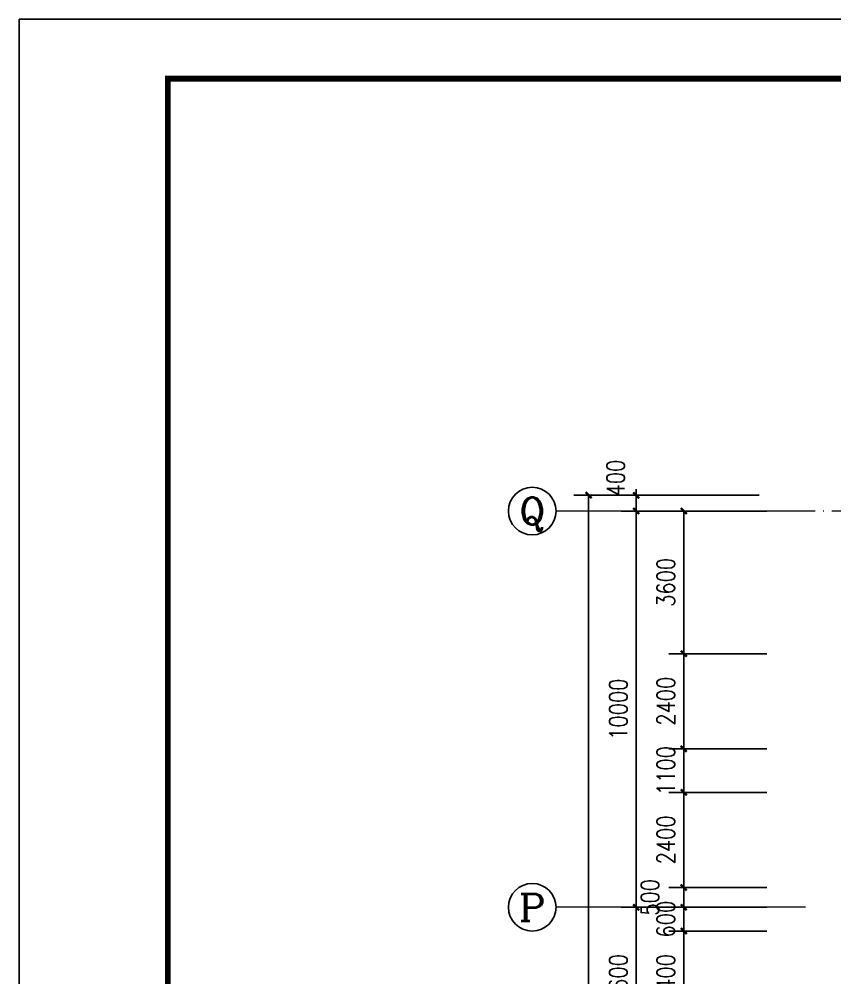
# Model space of a CAD drawing. Extents: x 1417642 to 3570900, y 124798 to 1191112.
# Drawn here: x 1417642 to 1438217, y 737352 to 761548 of the extents above; entities that cross this region are included whole.
import ezdxf
from ezdxf.enums import TextEntityAlignment as Align

# ---------------------------------------------------------------- set-up
doc = ezdxf.new("R2010")
doc.units = 0
doc.header["$LTSCALE"] = 1000
doc.header["$MEASUREMENT"] = 0
doc.linetypes.add('DOTE', pattern=[2.42, 2, -0.2, 0.02, -0.2])
doc.layers.get('0').update_dxf_attribs({"linetype": 'CONTINUOUS'})
doc.layers.get('Defpoints').update_dxf_attribs({"linetype": 'CONTINUOUS'})
for name, color, linetype in [('AXIS', 3, 'CONTINUOUS'), ('AXIS_TEXT', 7, 'CONTINUOUS'), ('DOTE', 1, 'DOTE'), ('PUB_DIM', 3, 'CONTINUOUS'), ('PUB_TITLE', 4, 'CONTINUOUS')]:
    doc.layers.add(name, color=color, linetype=linetype)
doc.styles.add('_TCH_AXIS', font='COMPLEX', dxfattribs={"bigfont": 'GBCBIG'})
doc.styles.add('DIM_FONT', font='SIMPLEX.shx', dxfattribs={"width": 0.8})
doc.dimstyles.new('DIMN150', dxfattribs={"dimscale": 1.5, "dimtxt": 300, "dimasz": 100, "dimexe": 250, "dimexo": 300, "dimgap": 150, "dimtad": 1, "dimdec": 0, "dimzin": 0, "dimdsep": 46, "dimtxsty": 'DIM_FONT', "dimblk": 'ARCHTICK', "dimcen": 0.09, "dimdle": 1.5, "dimclrt": 7, "dimazin": 2, "dimtfac": 1, "dimtdec": 0, "dimtix": 1, "dimtmove": 2, "dimatfit": 3, "dimldrblk": 'ARCHTICK', "dimfxl": 1, "dimtolj": 1, "dimtzin": 0, "dimarcsym": 0})

# ---------------------------------------------------------------- blocks, each defined once
blk = doc.blocks.new('_ArchTick')
at = {"color": 0, "linetype": 'ByBlock', "const_width": 0.4}
blk.add_lwpolyline([(-0.5, -0.5), (0.5, 0.5)], dxfattribs=at)
blk = doc.blocks.new('*D3820')
at = {"layer": 'Defpoints', "color": 0}
for p in [(1434406, 749133), (1436955, 749133), (1436955, 745533)]:
    blk.add_point(p, dxfattribs=at)
at = {"layer": 'PUB_DIM', "color": 0, "lineweight": -2}
for p, q in [((1436505, 749133), (1434031, 749133)), ((1434406, 745531), (1434406, 749135)), ((1436505, 745533), (1434031, 745533))]:
    blk.add_line(p, q, dxfattribs=at)
at = {"layer": 'PUB_DIM', "color": 0, "lineweight": -2, "xscale": 150, "yscale": 150, "zscale": 150}
for p, rotation in [((1434406, 749133), 90), ((1434406, 745533), 270)]:
    blk.add_blockref('_ArchTick', p, dxfattribs=dict(at, rotation=rotation))
at = {"layer": 'PUB_DIM', "color": 7, "insert": (1433956, 747333), "char_height": 450, "attachment_point": 5, "rotation": 90, "style": 'DIM_FONT'}
blk.add_mtext('\\A1;3600', dxfattribs=at)
blk = doc.blocks.new('*D3821')
at = {"layer": 'Defpoints', "color": 0}
for p in [(1434406, 745533), (1436955, 745533), (1436955, 743133)]:
    blk.add_point(p, dxfattribs=at)
at = {"layer": 'PUB_DIM', "color": 0, "lineweight": -2}
for p, q in [((1436505, 745533), (1434031, 745533)), ((1434406, 743131), (1434406, 745535)), ((1436505, 743133), (1434031, 743133))]:
    blk.add_line(p, q, dxfattribs=at)
at = {"layer": 'PUB_DIM', "color": 0, "lineweight": -2, "xscale": 150, "yscale": 150, "zscale": 150}
for p, rotation in [((1434406, 745533), 90), ((1434406, 743133), 270)]:
    blk.add_blockref('_ArchTick', p, dxfattribs=dict(at, rotation=rotation))
at = {"layer": 'PUB_DIM', "color": 7, "insert": (1433956, 744333), "char_height": 450, "attachment_point": 5, "rotation": 90, "style": 'DIM_FONT'}
blk.add_mtext('\\A1;2400', dxfattribs=at)
blk = doc.blocks.new('*D3822')
at = {"layer": 'Defpoints', "color": 0}
for p in [(1434406, 743133), (1436955, 743133), (1436955, 742033)]:
    blk.add_point(p, dxfattribs=at)
at = {"layer": 'PUB_DIM', "color": 0, "lineweight": -2}
for p, q in [((1436505, 743133), (1434031, 743133)), ((1434406, 743133), (1434406, 743283)), ((1434406, 742033), (1434406, 743133)), ((1436505, 742033), (1434031, 742033)), ((1434406, 742033), (1434406, 741883))]:
    blk.add_line(p, q, dxfattribs=at)
at = {"layer": 'PUB_DIM', "color": 0, "lineweight": -2, "xscale": 150, "yscale": 150, "zscale": 150}
for p, rotation in [((1434406, 743133), 270), ((1434406, 742033), 90)]:
    blk.add_blockref('_ArchTick', p, dxfattribs=dict(at, rotation=rotation))
at = {"layer": 'PUB_DIM', "color": 7, "insert": (1433956, 742583), "char_height": 450, "attachment_point": 5, "rotation": 90, "style": 'DIM_FONT'}
blk.add_mtext('\\A1;1100', dxfattribs=at)
blk = doc.blocks.new('*D3823')
at = {"layer": 'Defpoints', "color": 0}
for p in [(1434406, 742033), (1436955, 742033), (1436955, 739633)]:
    blk.add_point(p, dxfattribs=at)
at = {"layer": 'PUB_DIM', "color": 0, "lineweight": -2}
for p, q in [((1436505, 742033), (1434031, 742033)), ((1434406, 739631), (1434406, 742035)), ((1436505, 739633), (1434031, 739633))]:
    blk.add_line(p, q, dxfattribs=at)
at = {"layer": 'PUB_DIM', "color": 0, "lineweight": -2, "xscale": 150, "yscale": 150, "zscale": 150}
for p, rotation in [((1434406, 742033), 90), ((1434406, 739633), 270)]:
    blk.add_blockref('_ArchTick', p, dxfattribs=dict(at, rotation=rotation))
at = {"layer": 'PUB_DIM', "color": 7, "insert": (1433956, 740833), "char_height": 450, "attachment_point": 5, "rotation": 90, "style": 'DIM_FONT'}
blk.add_mtext('\\A1;2400', dxfattribs=at)
blk = doc.blocks.new('*D3824')
at = {"layer": 'Defpoints', "color": 0}
for p in [(1434406, 739633), (1436955, 739633), (1436955, 739133)]:
    blk.add_point(p, dxfattribs=at)
at = {"layer": 'PUB_DIM', "color": 0, "lineweight": -2}
for p, q in [((1436505, 739633), (1434031, 739633)), ((1434406, 739131), (1434406, 739635)), ((1436505, 739133), (1434031, 739133))]:
    blk.add_line(p, q, dxfattribs=at)
at = {"layer": 'PUB_DIM', "color": 0, "lineweight": -2, "xscale": 150, "yscale": 150, "zscale": 150}
for p, rotation in [((1434406, 739633), 90), ((1434406, 739133), 270)]:
    blk.add_blockref('_ArchTick', p, dxfattribs=dict(at, rotation=rotation))
at = {"layer": 'PUB_DIM', "color": 7, "insert": (1433555, 739383), "char_height": 450, "attachment_point": 5, "rotation": 90, "style": 'DIM_FONT'}
blk.add_mtext('\\A1;500', dxfattribs=at)
blk = doc.blocks.new('*D3825')
at = {"layer": 'Defpoints', "color": 0}
for p in [(1434406, 739133), (1436955, 739133), (1436955, 738533)]:
    blk.add_point(p, dxfattribs=at)
at = {"layer": 'PUB_DIM', "color": 0, "lineweight": -2}
for p, q in [((1434406, 739133), (1434406, 739283)), ((1436505, 739133), (1434031, 739133)), ((1434406, 738533), (1434406, 739133)), ((1436505, 738533), (1434031, 738533)), ((1434406, 738533), (1434406, 738383))]:
    blk.add_line(p, q, dxfattribs=at)
at = {"layer": 'PUB_DIM', "color": 0, "lineweight": -2, "xscale": 150, "yscale": 150, "zscale": 150}
for p, rotation in [((1434406, 739133), 270), ((1434406, 738533), 90)]:
    blk.add_blockref('_ArchTick', p, dxfattribs=dict(at, rotation=rotation))
at = {"layer": 'PUB_DIM', "color": 7, "insert": (1433956, 738833), "char_height": 450, "attachment_point": 5, "rotation": 90, "style": 'DIM_FONT'}
blk.add_mtext('\\A1;600', dxfattribs=at)
blk = doc.blocks.new('*D3826')
at = {"layer": 'Defpoints', "color": 0}
for p in [(1434406, 738533), (1436955, 738533), (1436955, 736133)]:
    blk.add_point(p, dxfattribs=at)
at = {"layer": 'PUB_DIM', "color": 0, "lineweight": -2}
for p, q in [((1436505, 738533), (1434031, 738533)), ((1434406, 736131), (1434406, 738535)), ((1436505, 736133), (1434031, 736133))]:
    blk.add_line(p, q, dxfattribs=at)
at = {"layer": 'PUB_DIM', "color": 0, "lineweight": -2, "xscale": 150, "yscale": 150, "zscale": 150}
for p, rotation in [((1434406, 738533), 90), ((1434406, 736133), 270)]:
    blk.add_blockref('_ArchTick', p, dxfattribs=dict(at, rotation=rotation))
at = {"layer": 'PUB_DIM', "color": 7, "insert": (1433956, 737333), "char_height": 450, "attachment_point": 5, "rotation": 90, "style": 'DIM_FONT'}
blk.add_mtext('\\A1;2400', dxfattribs=at)
blk = doc.blocks.new('*D4016')
at = {"layer": 'Defpoints', "color": 0}
for p in [(1432006, 749533), (1436276, 749533), (1436276, 648533)]:
    blk.add_point(p, dxfattribs=at)
at = {"layer": 'PUB_DIM', "color": 0, "lineweight": -2}
for p, q in [((1435826, 749533), (1431631, 749533)), ((1432006, 648531), (1432006, 749535)), ((1435826, 648533), (1431631, 648533))]:
    blk.add_line(p, q, dxfattribs=at)
at = {"layer": 'PUB_DIM', "color": 0, "lineweight": -2, "xscale": 150, "yscale": 150, "zscale": 150}
for p, rotation in [((1432006, 749533), 90), ((1432006, 648533), 270)]:
    blk.add_blockref('_ArchTick', p, dxfattribs=dict(at, rotation=rotation))
at = {"layer": 'PUB_DIM', "color": 7, "insert": (1431556, 699033), "char_height": 450, "attachment_point": 5, "rotation": 90, "style": 'DIM_FONT'}
blk.add_mtext('\\A1;101000', dxfattribs=at)
blk = doc.blocks.new('*D4040')
at = {"layer": 'AXIS', "color": 0, "lineweight": -2}
for p, q in [((1433206, 749533), (1433206, 749683)), ((1436307, 749533), (1432831, 749533)), ((1433206, 749133), (1433206, 749533)), ((1436307, 749133), (1432831, 749133)), ((1433206, 749133), (1433206, 748983))]:
    blk.add_line(p, q, dxfattribs=at)
at = {"layer": 'Defpoints', "color": 0}
for p in [(1433206, 749533), (1436757, 749533), (1436757, 749133)]:
    blk.add_point(p, dxfattribs=at)
at = {"layer": 'AXIS', "color": 0, "lineweight": -2, "xscale": 150, "yscale": 150, "zscale": 150}
for p, rotation in [((1433206, 749533), 270), ((1433206, 749133), 90)]:
    blk.add_blockref('_ArchTick', p, dxfattribs=dict(at, rotation=rotation))
at = {"layer": 'AXIS', "color": 7, "insert": (1432688, 749967), "char_height": 450, "attachment_point": 5, "rotation": 90, "style": 'DIM_FONT'}
blk.add_mtext('\\A1;400', dxfattribs=at)
blk = doc.blocks.new('*D4041')
at = {"layer": 'AXIS', "color": 0, "lineweight": -2}
for p, q in [((1436307, 749133), (1432831, 749133)), ((1433206, 739131), (1433206, 749135)), ((1436307, 739133), (1432831, 739133))]:
    blk.add_line(p, q, dxfattribs=at)
at = {"layer": 'Defpoints', "color": 0}
for p in [(1433206, 749133), (1436757, 749133), (1436757, 739133)]:
    blk.add_point(p, dxfattribs=at)
at = {"layer": 'AXIS', "color": 0, "lineweight": -2, "xscale": 150, "yscale": 150, "zscale": 150}
for p, rotation in [((1433206, 749133), 90), ((1433206, 739133), 270)]:
    blk.add_blockref('_ArchTick', p, dxfattribs=dict(at, rotation=rotation))
at = {"layer": 'AXIS', "color": 7, "insert": (1432756, 744133), "char_height": 450, "attachment_point": 5, "rotation": 90, "style": 'DIM_FONT'}
blk.add_mtext('\\A1;10000', dxfattribs=at)
blk = doc.blocks.new('*D4042')
at = {"layer": 'AXIS', "color": 0, "lineweight": -2}
for p, q in [((1436307, 739133), (1432831, 739133)), ((1433206, 735531), (1433206, 739135)), ((1436307, 735533), (1432831, 735533))]:
    blk.add_line(p, q, dxfattribs=at)
at = {"layer": 'Defpoints', "color": 0}
for p in [(1433206, 739133), (1436757, 739133), (1436757, 735533)]:
    blk.add_point(p, dxfattribs=at)
at = {"layer": 'AXIS', "color": 0, "lineweight": -2, "xscale": 150, "yscale": 150, "zscale": 150}
for p, rotation in [((1433206, 739133), 90), ((1433206, 735533), 270)]:
    blk.add_blockref('_ArchTick', p, dxfattribs=dict(at, rotation=rotation))
at = {"layer": 'AXIS', "color": 7, "insert": (1432756, 737333), "char_height": 450, "attachment_point": 5, "rotation": 90, "style": 'DIM_FONT'}
blk.add_mtext('\\A1;3600', dxfattribs=at)

msp = doc.modelspace()

# ---------------------------------------------------------------- linework, layer by layer
at = {"layer": 'AXIS', "lineweight": 0}
for p, q in [((1435942.7, 749133.2, 0), (1431184.3, 749133.2, 0)), ((1437476, 739133.2, 0), (1431184.3, 739133.2, 0))]:
    msp.add_line(p, q, dxfattribs=at)
at = {"layer": 'AXIS'}
for centre in [(1430584.3, 749133.2), (1430584.3, 739133.2)]:
    msp.add_circle(centre, 600, dxfattribs=at)
at = {"layer": 'DOTE', "lineweight": 0, "elevation": 0}
msp.add_lwpolyline([(1597442.3, 749133.2), (1431709.3, 749133.2)], dxfattribs=at)
at = {"layer": 'PUB_TITLE'}
msp.add_lwpolyline([(1417642.3, 635398.4), (1618342.3, 635398.4), (1618342.3, 761548.4), (1417642.3, 761548.4)], close=True, dxfattribs=at)
at = {"layer": 'PUB_TITLE', "const_width": 150}
msp.add_lwpolyline([(1421392.3, 636898.4), (1616842.3, 636898.4), (1616842.3, 760048.4), (1421392.3, 760048.4)], close=True, dxfattribs=at)

# ---------------------------------------------------------------- texts
at = {"layer": 'AXIS_TEXT', "style": '_TCH_AXIS'}
for s, width, p, p2 in [('Q', 1.3125, (1430244.9, 748793.8), (1430923.8, 748793.8)), ('P', 1.235294, (1430244.9, 738793.8), (1430923.8, 738793.8))]:
    msp.add_text(s, height=678.8, dxfattribs=dict(at, width=width)).set_placement(p, p2, align=Align.FIT)

# ---------------------------------------------------------------- dimensions: what is measured, and where the dimension line sits
at = {"layer": 'AXIS'}
dim = msp.add_linear_dim(base=(1433205.8, 749533.2), p1=(1436756.5, 749133.2), p2=(1436756.5, 749533.2), angle=90, dimstyle='DIMN150', dxfattribs=at)
dim.commit()
dim.dimension.update_dxf_attribs({"geometry": '*D4040', "text_midpoint": (1432688.3, 749966.7), "dimtype": 129})
for p1, p2, picture, middle in [((1436756.5, 739133.2), (1436756.5, 749133.2), '*D4041', (1432755.8, 744133.2)), ((1436756.5, 735533.2), (1436756.5, 739133.2), '*D4042', (1432755.8, 737333.2))]:
    dim = msp.add_aligned_dim(p1=p1, p2=p2, distance=3550.7, dimstyle='DIMN150', dxfattribs=at)
    dim.commit()
    dim.dimension.update_dxf_attribs({"geometry": picture, "text_midpoint": middle})
at = {"layer": 'PUB_DIM'}
for p1, p2, distance, picture, middle in [((1436276.3, 648533.2), (1436276.3, 749533.2), 4270.4, '*D4016', (1431555.8, 699033.2)), ((1436954.9, 745533.2), (1436954.9, 749133.2), 2549, '*D3820', (1433955.8, 747333.2)), ((1436954.9, 743133.2), (1436954.9, 745533.2), 2549, '*D3821', (1433955.8, 744333.2)), ((1436954.9, 742033.2), (1436954.9, 743133.2), 2549, '*D3822', (1433955.8, 742583.2)), ((1436954.9, 739633.2), (1436954.9, 742033.2), 2549, '*D3823', (1433955.8, 740833.2)), ((1436954.9, 738533.2), (1436954.9, 739133.2), 2549, '*D3825', (1433955.8, 738833.2)), ((1436954.9, 736133.2), (1436954.9, 738533.2), 2549, '*D3826', (1433955.8, 737333.2))]:
    dim = msp.add_aligned_dim(p1=p1, p2=p2, distance=distance, dimstyle='DIMN150', dxfattribs=at)
    dim.commit()
    dim.dimension.update_dxf_attribs({"geometry": picture, "text_midpoint": middle})
dim = msp.add_linear_dim(base=(1434405.8, 739633.2), p1=(1436954.9, 739133.2), p2=(1436954.9, 739633.2), angle=90, dimstyle='DIMN150', dxfattribs=at)
dim.commit()
dim.dimension.update_dxf_attribs({"geometry": '*D3824', "text_midpoint": (1433554.6, 739383.2), "dimtype": 129})

doc.saveas('drawing.dxf')
